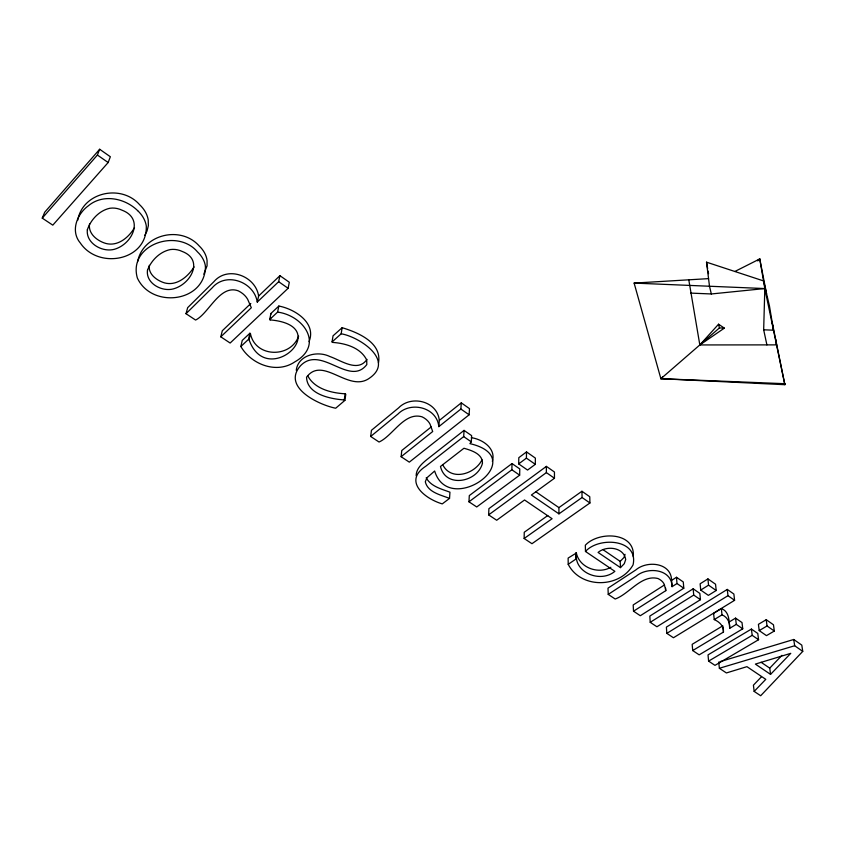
<?xml version="1.0" encoding="UTF-8"?>
<svg xmlns="http://www.w3.org/2000/svg" width="845" height="845" viewBox="0 0 845 845"><rect width="100%" height="100%" fill="white"/><g stroke="black" fill="none" stroke-linecap="round" stroke-linejoin="round"><path stroke-width="1.27" d="M581.93 491.262L589.768 496.744L589.926 502.986L531.97 543.694L524.143 538.487L552.091 518.714L524.555 499.986L496.691 520.245L488.642 514.89L546.366 472.608L546.388 466.377L554.447 472.017L554.457 478.249L531.399 495.012L558.946 513.855L582.068 497.504L581.93 491.262L558.915 507.613L558.946 513.855M535.308 464.327L535.371 458.106L526.519 451.906L518.809 457.684L518.682 463.905L527.565 470.063L535.308 464.327L526.414 458.127L526.519 451.906M524.143 538.487L524.249 532.255L547.792 515.524M519.654 475.154L519.781 468.933L512.017 463.567L469.302 495.592L468.964 501.803L476.728 506.968L519.654 475.154L511.859 469.778L512.017 463.567M766.901 344.887L763.669 329.793L764.82 288.557L759.761 258.929L734.844 271.488M488.642 514.89L488.896 508.669L546.388 466.377M89.559 223.883C87.891 233.769 97.428 241.026 105.91 243.466C117.899 246.645 128.81 237.403 134.492 227.696M464.053 430.401L463.683 436.601L425.795 466.229C402.579 481.227 425.046 498.856 442.262 503.895L449.54 498.402C440.805 494.906 427.76 492.381 425.31 481.798L426.926 477.784L434.647 471.003C449.234 518.228 532.192 458.17 469.904 443.625L471.309 441.85L471.647 435.65L464.053 430.401L426.324 460.039C421.539 464.021 416.215 468.954 416.152 475.672M431.172 426.968L401.766 450.522L401.132 456.712L409.307 462.152L469.133 414.8L469.482 408.621L461.275 402.864L439.315 420.451L438.83 426.64L460.884 409.043L461.275 402.864M449.54 498.402L449.952 492.191C441.439 488.991 430.834 486.466 426.207 477.784M149.28 265.33C148.055 274.371 157.107 280.72 164.796 282.959C177.038 286.106 187.981 276.558 194.096 266.925M401.132 456.712L432.693 431.531L430.052 424.158A18.759 13.731 5.5 0 0 422.109 416.849C404.375 411.473 392.893 435.84 379.046 442.03L370.68 436.464L371.451 430.295L398.587 407.903C411.335 394.689 437.509 401.195 439.315 420.451M378.475 362.928C382.267 342.679 357.879 332.402 342.13 327.702L333.036 335.835L332.053 341.929L332.772 342.426C345.563 343.334 360.646 347.644 366.719 360.012L366.814 364.565C349.503 387.221 321.132 344.612 300.651 365.6C281.311 387.147 318.914 404.913 335.687 408.23L344.897 400.372L344.253 399.938L345.151 393.791C331.367 393.062 314.488 388.89 307.664 375.666M344.897 400.372L345.795 394.224L345.151 393.791M332.053 341.929L341.179 333.786L342.13 327.702M492.35 461.359C496.353 448.547 482.453 439.178 471.352 437.71M250.796 303.503L222.298 330.765L220.798 336.828L230.136 343.038L288.103 288.293L289.317 282.262L279.917 275.671L258.623 296.025L257.271 302.066L278.649 281.691L279.917 275.671M277.593 312.101C303.746 315.544 324.491 345.087 294.736 361.935C276.59 374.261 251.208 364.417 240.857 346.513L242.24 340.429L249.888 333.247L250.426 333.617L249.064 339.69C266.693 390.295 336.13 325.811 270.21 319.896L269.661 319.526L277.593 312.101L278.85 306.048C294.683 309.006 316.759 322.843 309.048 341.665M77.719 220.27C82.609 192.026 121.342 183.724 139.647 204.743A29.892 22.878 21.7 0 1 148.224 220.017L148.371 225.552L147.03 231.023L144.78 235.343M269.661 319.526L270.949 313.463L278.85 306.048M270.21 319.896L270.717 317.477M296.257 370.237C298.127 354.963 317.583 350.453 329.793 356.516C340.862 360.245 357.857 372.93 366.973 359.389M240.857 346.513L248.525 339.331L249.888 333.247M137.619 261.749C142.752 234.202 180.862 225.224 199.145 245.906A28.962 22.202 18.3 0 1 207.078 260.545L207.057 265.848L203.803 274.192M220.798 336.828L251.324 307.738L247.638 299.246A20.364 15.495 15.1 0 0 238.311 290.86C219.806 284.015 208.831 313.643 195.575 320.054L186.006 313.696L187.674 307.654L213.827 281.765C227.632 265.414 255.591 275.892 258.623 296.025M633.285 556.686C635.524 531.864 598.45 530.998 585.331 545.226L585.479 551.479L614.864 571.347C600.689 583.356 573.692 572.91 576.353 553.031L568.136 558.07L568.21 564.312C580.779 588.933 619.691 588.384 633.063 564.882C638.873 538.846 598.693 536.501 585.479 551.479M625.046 554.32L623.99 557.457L620.188 561.386L620.462 567.639L598.08 552.44C606.446 545.289 623.885 547.148 625.701 559.527L624.286 563.699L620.462 567.639M108.149 162.536L110.346 156.748L99.668 149.259L44.69 212.243L42.25 218.126L52.802 225.15L108.149 162.536L97.407 155.036L99.668 149.259M298.634 336.13C290.733 358.386 255.179 357.773 250.426 333.617M482.009 459.807C474.953 474.203 450.987 481.682 442.622 464.539M42.25 218.126L97.407 155.036M775.615 339.204L776.566 344.876L699.829 344.94L724.355 328.135L718.556 324.216L699.829 344.94L688.781 279.811M719.993 661.667L793.74 639.485L801.799 645.115L802.75 651.379L760.68 695.741L754.162 691.411L753.413 685.189L761.419 676.824M770.555 674.384L755.367 664.096L790.762 653.343L770.555 674.384L769.742 668.141L781.984 655.319M754.162 691.411L765.781 679.348L746.948 666.663L726.394 672.947L719.37 668.279L718.736 662.047M708.554 278.628L634.12 283.096L660.885 378.718L662.712 376.859M186.006 313.696L212.253 287.775C226.122 271.425 254.176 281.871 257.271 302.066M757.859 260.704L759.761 258.929L766.542 293.616M757.796 260.651L759.761 258.929L757.733 260.609M634.12 283.096L764.82 288.557L784.857 384.697L660.885 378.718L719.444 327.923L724.355 328.135M370.68 436.464L397.932 414.071C410.723 400.868 436.971 407.332 438.83 426.64M518.682 463.905L526.414 458.127M468.964 501.803L511.859 469.778M568.21 564.312L576.036 558.989L575.931 552.746M676.486 577.272L683.278 581.962L683.795 588.226L640.309 615.72L633.518 611.199L665.807 590.655L664.35 584.582A17.175 11.312 -2.4 0 0 658.012 578.54C641.556 574.199 629.124 594.12 615.171 599.01L608.231 594.394L636.211 576.153C647.428 566.541 671.775 568.769 672.071 586.662L676.993 583.536L676.486 577.272L671.595 580.399L672.071 586.662M664.244 585.099L633.19 604.957L633.518 611.199M707.93 578.899L700.125 583.8L700.716 590.074L708.363 595.366L716.201 590.497L715.546 584.222L707.93 578.899L708.554 585.162L716.201 590.497M693.164 588.796L649.837 616.068L650.217 622.311L656.924 626.768L700.442 599.686L699.85 593.422L693.164 588.796L693.724 595.06L700.442 599.686M700.716 590.074L708.554 585.162M650.217 622.311L693.724 595.06M727.27 589.409L666.388 627.117L666.832 633.359L673.444 637.753L734.59 600.309L733.872 594.046L727.27 589.409L727.967 595.683L734.59 600.309M666.832 633.359L727.967 595.683M735.562 618.117L742.016 622.575L742.744 628.828L699.174 654.854L692.71 650.555L723.457 632.071C724.091 626.145 719.243 621.709 714.236 619.586L713.602 613.322L721.345 608.59C729.552 611.548 729.055 621.202 729.689 628.331L736.28 624.37L735.562 618.117L729.003 622.068M714.236 619.586L722 614.854C727.418 616.945 730.175 622.712 729.689 628.331M766.214 619.702L758.409 624.339L759.211 630.602L766.478 635.641L774.316 631.035L773.46 624.772L766.214 619.702L767.049 625.965L774.316 631.035M751.416 629.071L708.015 654.886L708.606 661.117L714.976 665.364L758.567 639.728L757.775 633.465L751.416 629.071L752.187 635.334L758.567 639.728M759.211 630.602L767.049 625.965M708.606 661.117L752.187 635.334M610.84 567.291C598.207 574.558 579.459 567.734 576.353 553.031M719.37 668.279L794.67 645.749L802.75 651.379M690.735 293.109L711.332 293.965L764.82 288.557M763.669 329.793L773.502 330.205L769.436 305.858L763.553 280.92L706.526 262.172L709.494 286.244L711.332 293.965M660.885 378.718L784.656 383.693L784.857 384.697L784.604 383.398M344.253 399.938C330.511 398.998 307.031 394.361 306.545 377.208C322.822 355.227 348.731 393.21 369.476 378.159C395.323 360.308 359.051 336.754 341.179 333.786M248.525 339.331L249.064 339.69M761.081 662.258L769.742 668.141M603.203 549.81L620.188 561.386M535.698 491.674L558.915 507.613M270.949 313.463L271.488 313.833M463.683 436.601L471.309 441.85M676.993 583.536L683.795 588.226M736.28 624.37L742.744 628.828M546.366 472.608L554.457 478.249M582.068 497.504L589.926 502.986M278.649 281.691L288.103 288.293M460.884 409.043L469.133 414.8M137.64 210.627C124.902 198.079 102.932 193.579 88.419 205.747C76.979 213.986 70.209 231.065 80.307 242.98C98.369 269.882 147.452 260.894 146.291 225.932A30.04 22.91 21.6 0 0 137.64 210.627M718.556 324.216L719.444 327.923M772.214 322.494L784.72 384M706.526 262.172L707.645 268.562M708.099 271.118L708.554 273.674M793.74 639.485L794.67 645.749M671.595 580.399C671.331 562.548 647.048 560.256 635.873 569.9L608.009 588.152L608.231 594.394M721.345 608.59L722 614.854M723.457 632.071L722.802 625.818L692.171 644.323L692.71 650.555M665.628 588.152L665.807 590.655M205.462 266.524C205.124 302.563 151.677 308.858 137.365 278.047C127.849 244.902 177.196 227.675 197.466 251.863A29.1 22.234 18.2 0 1 205.462 266.524M87.341 229.798C85.757 243.888 103.745 253.384 115.902 248.8C133.256 242.631 143.703 218.422 122.166 210.257A17.09 13.045 21.7 0 0 109.945 208.25C99.309 210.468 90.7 219.763 87.341 229.798M147.495 270.157C145.488 283.878 163.265 292.792 174.915 288.399C191.488 282.885 203.592 259.658 182.298 251.493A16.551 12.654 18.3 0 0 170.373 249.56C159.916 251.662 151.202 260.418 147.495 270.157M482.463 463.271C477.647 482.189 445.59 488.59 440.488 466.461L463.958 448.251C471.288 450.374 482.706 453.765 482.463 463.271"/></g></svg>
